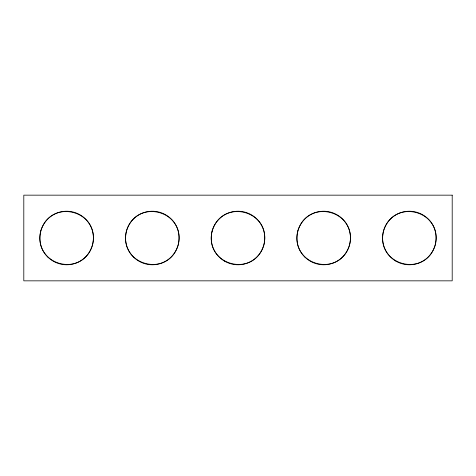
<?xml version="1.0" encoding="UTF-8"?>
<svg xmlns="http://www.w3.org/2000/svg" width="476" height="476" viewBox="0 0 476 476"><rect width="100%" height="100%" fill="white"/><g stroke="black" fill="none" stroke-linecap="round" stroke-linejoin="round"><path stroke-width="0.71" d="M40.775 231.068C32.606 265.233 82.497 278.603 92.505 244.932C100.674 210.767 50.783 197.397 40.775 231.068M126.455 231.068C118.286 265.233 168.177 278.603 178.185 244.932C186.354 210.767 136.463 197.397 126.455 231.068M212.135 231.068C203.966 265.233 253.857 278.603 263.865 244.932C272.034 210.767 222.143 197.397 212.135 231.068M297.815 231.068C289.646 265.233 339.537 278.603 349.545 244.932C357.714 210.767 307.823 197.397 297.815 231.068M383.495 231.068C375.326 265.233 425.217 278.603 435.225 244.932C443.394 210.767 393.503 197.397 383.495 231.068M452.2 195.16L23.8 195.16L23.8 280.84L452.2 280.84L452.2 195.16M47.707 256.933A26.775 26.775 0 0 0 92.505 244.932A26.775 26.775 0 0 0 59.708 212.135A26.775 26.775 0 0 0 47.707 256.933M224.612 261.187A26.775 26.775 0 0 0 264.775 238A26.775 26.775 0 0 0 224.612 214.813A26.775 26.775 0 0 0 224.612 261.187M133.387 256.933A26.775 26.775 0 0 0 178.185 244.932A26.775 26.775 0 0 0 145.388 212.135A26.775 26.775 0 0 0 133.387 256.933M304.747 256.933A26.775 26.775 0 0 0 349.545 244.932A26.775 26.775 0 0 0 316.748 212.135A26.775 26.775 0 0 0 304.747 256.933M395.972 261.187A26.775 26.775 0 0 0 436.135 238A26.775 26.775 0 0 0 395.972 214.813A26.775 26.775 0 0 0 395.972 261.187"/></g></svg>
